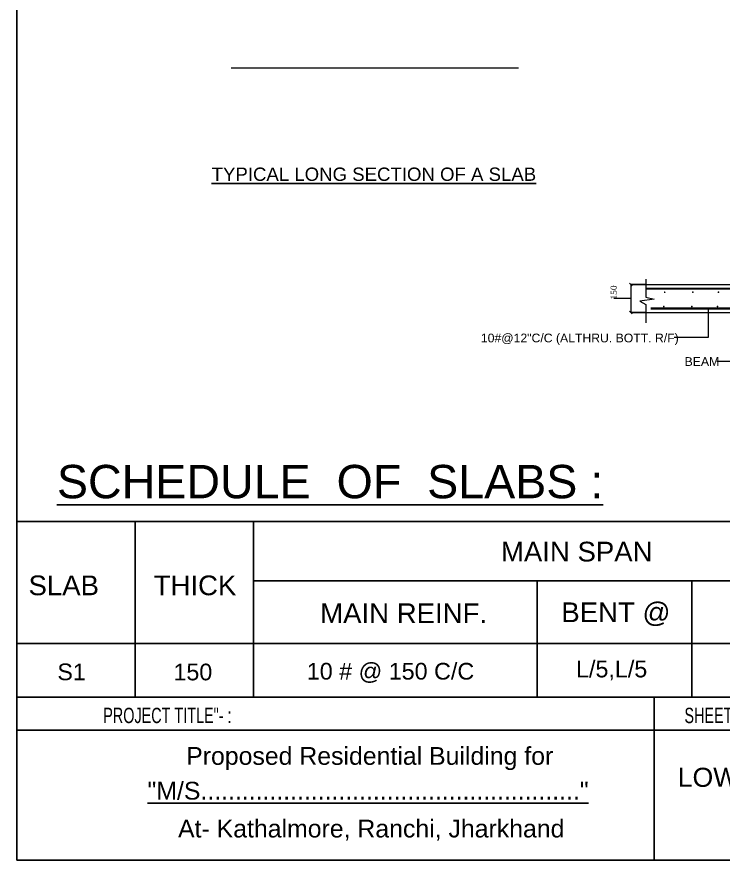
# Model space of a CAD drawing. Header units: inches. Extents: x -13956017 to 293115509, y -946740 to -305538.
# Drawn here: x 1188494 to 1189518, y -922016 to -920794 of the extents above; entities that cross this region are included whole.
import ezdxf
from ezdxf.enums import TextEntityAlignment as Align

# ---------------------------------------------------------------- set-up
doc = ezdxf.new("R2010")
doc.units = ezdxf.units.IN
doc.header["$LTSCALE"] = 6
doc.header["$PDMODE"] = 2
for name, color, linetype, lineweight in [('BEAM', 240, 'Continuous', 40), ('DIM 1', 10, 'Continuous', 15), ('GRID', 8, 'Continuous', 15), ('line2', 2, 'Continuous', 9), ('REINF', 5, 'Continuous', 30), ('TEX', 250, 'Continuous', 30), ('W', 250, 'Continuous', 5), ('wall', 7, 'Continuous', 30), ('wall high', 7, 'Continuous', 30)]:
    doc.layers.add(name, color=color, linetype=linetype, lineweight=lineweight)
for name, color, linetype in [('DIM', 7, 'Continuous'), ('FOUNDATION DIM', 4, 'Continuous'), ('WAL', 7, 'Continuous')]:
    doc.layers.add(name, color=color, linetype=linetype)
doc.styles.add('A', font='arial.ttf')
doc.styles.add('ARI', font='arial.ttf')
doc.styles.add('ISOCP', font='arial.ttf', dxfattribs={"height": 12})
doc.styles.add('style2', font='eurr____.ttf')
doc.styles.add('style3', font='times.ttf')
doc.dimstyles.new('DIM-2', dxfattribs={"dimscale": 0, "dimtxt": 9, "dimasz": 4, "dimexe": 0, "dimexo": 0, "dimgap": 0, "dimtad": 0, "dimdec": 0, "dimzin": 9, "dimdsep": 46, "dimlunit": 3, "dimtxsty": 'style3', "dimblk": 'OBLIQUE', "dimcen": 0.09, "dimclrd": 1, "dimclre": 1, "dimclrt": 3, "dimadec": 1, "dimazin": 0, "dimtm": 1e-09, "dimtfac": 1, "dimtdec": 0, "dimtmove": 0, "dimatfit": 3, "dimfxl": 1, "dimtolj": 1, "dimtzin": 0, "dimlwd": -1, "dimarcsym": 0})

# ---------------------------------------------------------------- blocks, each defined once
blk = doc.blocks.new('_Oblique')
at = {"layer": 'DIM', "color": 0, "lineweight": -2}
blk.add_line((-0.5, -0.5), (0.5, 0.5), dxfattribs=at)
blk = doc.blocks.new('*D379')
at = {"layer": 'Defpoints', "color": 0, "linetype": 'Continuous', "transparency": 16777216}
for p in [(1189405.5, -921182), (1189383.9, -921222.6), (1189405.5, -921222.6)]:
    blk.add_point(p, dxfattribs=at)
at = {"layer": 'GRID', "color": 1, "linetype": 'Continuous', "lineweight": -2, "transparency": 16777216}
for p, q in [((1189405.5, -921182), (1189383.9, -921182)), ((1189405.5, -921222.6), (1189383.9, -921222.6))]:
    blk.add_line(p, q, dxfattribs=at)
at = {"layer": 'GRID', "color": 1, "linetype": 'Continuous', "transparency": 16777216}
for p, q in [((1189383.9, -921182), (1189383.9, -921222.6)), ((1189383.9, -921202.3), (1189358.9, -921202.3))]:
    blk.add_line(p, q, dxfattribs=at)
at = {"layer": 'GRID', "color": 1, "linetype": 'Continuous', "transparency": 16777216, "xscale": 4, "yscale": 4, "zscale": 4}
for p, rotation in [((1189383.9, -921182), 90), ((1189383.9, -921222.6), 270)]:
    blk.add_blockref('_Oblique', p, dxfattribs=dict(at, rotation=rotation))
at = {"layer": 'GRID', "color": 3, "linetype": 'Continuous', "transparency": 16777216, "insert": (1189358.9, -921193.4), "char_height": 9, "attachment_point": 5, "rotation": 90, "style": 'style3'}
blk.add_mtext('\\A1;150', dxfattribs=at)

msp = doc.modelspace()

# ---------------------------------------------------------------- linework, layer by layer
for p, q in [((1188493.9, -921525.5, 2838.7), (1188493.9, -921779.8, 2838.7)), ((1188493.9, -921525.5, 2838.7), (1191405.8, -921525.5, 2838.7)), ((1188493.9, -921525.5, 2838.7), (1188665.5, -921525.5, 2838.7)), ((1188665.5, -921525.5, 2838.7), (1188665.5, -921779.8, 2838.7)), ((1188837, -921525.5, 2838.7), (1188837, -921779.8, 2838.7)), ((1188837, -921525.5, 2838.7), (1189834.9, -921525.5, 2838.7)), ((1188837, -921611.3, 2838.7), (1190729.2, -921611.3, 2838.7)), ((1189247.9, -921611.3, 2838.7), (1189247.9, -921779.8, 2838.7)), ((1189247.9, -921611.3, 2838.7), (1189247.9, -921779.8, 2838.7)), ((1189472.2, -921611.3, 2838.7), (1189472.2, -921779.8, 2838.7)), ((1188493.9, -921616.2, 2838.7), (1188493.9, -921779.8, 2838.7)), ((1188665.5, -921616.2, 2838.7), (1188665.5, -921779.8, 2838.7)), ((1188837, -921616.2, 2838.7), (1188837, -921779.8, 2838.7)), ((1188493.9, -921701.8, 2838.7), (1191405.8, -921701.8, 2838.7)), ((1189247.9, -921701.9, 2838.7), (1189247.9, -921701.8, 2838.7)), ((1188493.9, -921779.8, 2838.7), (1191405.8, -921779.8, 2838.7))]:
    msp.add_line(p, q)
at = {"layer": 'BEAM', "color": 2, "lineweight": 9}
msp.add_line((1188804.3, -920868.1), (1189221, -920868.1), dxfattribs=at)
at = {"layer": 'BEAM', "color": 5, "const_width": 1.22}
for points in [[(1189432.2, -921193.1, 1), (1189433.4, -921193.1, 1)], [(1189473, -921193.1, 1), (1189474.2, -921193.1, 1)], [(1189510.1, -921193.1, 1), (1189511.4, -921193.1, 1)], [(1189430.8, -921213.7, 1), (1189432, -921213.7, 1)], [(1189471.6, -921213.7, 1), (1189472.8, -921213.7, 1)], [(1189508.7, -921213.7, 1), (1189509.9, -921213.7, 1)]]:
    msp.add_lwpolyline(points, format="xyb", close=True, dxfattribs=at)
at = {"layer": 'DIM 1', "ltscale": 0.3}
msp.add_lwpolyline([(1189405.5, -921174.3), (1189405.5, -921200.1), (1189417.5, -921202.9), (1189396.8, -921205.8), (1189405.5, -921210.7), (1189405.5, -921237.4)], dxfattribs=at)
at = {"layer": 'line2'}
for p, q in [((1189405.5, -921182), (1190402.9, -921182)), ((1189405.5, -921222.6), (1189544.9, -921222.6))]:
    msp.add_line(p, q, dxfattribs=at)
at = {"layer": 'REINF', "ltscale": 30}
for p, q in [((1189405.5, -921187.8), (1189738.1, -921187.8)), ((1189412.5, -921216.6), (1190402.9, -921216.6))]:
    msp.add_line(p, q, dxfattribs=at)
at = {"layer": 'REINF'}
msp.add_line((1189612.6, -921216.6), (1189412.5, -921216.6), dxfattribs=at)
at = {"layer": 'TEX', "lineweight": 25, "ltscale": 0.3, "elevation": 2838.7}
msp.add_lwpolyline([(1188493.9, -918352.9), (1191405.8, -918352.9), (1191405.8, -921525.5), (1188493.9, -921525.5)], close=True, dxfattribs=at)
at = {"layer": 'W', "lineweight": 5, "ltscale": 20}
msp.add_line((1188493.9, -921779.8, 2838.7), (1189388.8, -921779.8, 2838.7), dxfattribs=at)
at = {"layer": 'WAL', "color": 250, "lineweight": 9, "ltscale": 100, "elevation": 2838.7}
msp.add_lwpolyline([(1188493.9, -921779.8), (1191405.8, -921779.8), (1191405.8, -922015.9), (1188493.9, -922015.9)], close=True, dxfattribs=at)
at = {"layer": 'wall high', "lineweight": 25}
for p, q in [((1188493.9, -921779.8, 2838.7), (1190814.4, -921779.8, 2838.7)), ((1188493.9, -921779.8, 2838.7), (1190814.4, -921779.8, 2838.7)), ((1188493.9, -921779.8, 2838.7), (1190814.4, -921779.8, 2838.7)), ((1188493.9, -921779.8, 2838.7), (1190814.4, -921779.8, 2838.7)), ((1188493.9, -921779.8, 2838.7), (1188493.9, -922015.9, 2838.7)), ((1190814.4, -921779.8, 2838.7), (1188493.9, -921779.8, 2838.7)), ((1189417.5, -921779.8, 2838.7), (1189417.5, -922015.9, 2838.7)), ((1188493.9, -921827.4, 2838.7), (1188676.1, -921827.4, 2838.7)), ((1188676.1, -921827.4, 2838.7), (1190324.1, -921827.4, 2838.7)), ((1188493.9, -922015.9, 2838.7), (1190814.4, -922015.9, 2838.7))]:
    msp.add_line(p, q, dxfattribs=at)
at = {"layer": 'wall high', "lineweight": 25, "elevation": 2838.7}
msp.add_lwpolyline([(1188493.9, -922015.9), (1190814.4, -922015.9), (1190814.4, -921779.8), (1188493.9, -921779.8)], close=True, dxfattribs=at)

# ---------------------------------------------------------------- texts
at = {"style": 'A'}
for s, height, p in [('%%uSCHEDULE  OF  SLABS :', 48.342, (1188552, -921491.6, 2838.7)), ('MAIN SPAN', 28.59, (1189195.5, -921583.2, 2838.7)), ('SLAB', 28.59, (1188510.8, -921632.1, 2838.7)), ('THICK', 28.59, (1188692.2, -921632.1, 2838.7)), ('MAIN REINF.', 28.594, (1188933.5, -921672.5, 2838.7)), ('BENT @', 28.59, (1189283, -921671.1, 2838.7)), ('S1', 24.17, (1188552.6, -921755.2, 2838.7)), ('150', 24.17, (1188720.8, -921755.4, 2838.7)), ('10 # @ 150 C/C', 24.171, (1188914.1, -921754.3, 2838.7)), ('L/5,L/5', 24.17, (1189304.3, -921751.1, 2838.7))]:
    msp.add_text(s, height=height, dxfattribs=at).set_placement(p)
at = {"layer": 'FOUNDATION DIM', "color": 3, "style": 'ISOCP'}
for s, height, p in [('10#@12"C/C (ALTHRU. BOTT. R/F)', 12.666, (1189166.4, -921265.7)), ('BEAM', 12.67, (1189461.7, -921299.8))]:
    msp.add_text(s, height=height, dxfattribs=at).set_placement(p)
at = {"layer": 'FOUNDATION DIM', "color": 3, "insert": (1188657.5, -921012.4), "char_height": 19.298, "width": 705.74, "attachment_point": 1, "style": 'ISOCP'}
msp.add_mtext('\\pi118.69725;{\\LTYPICAL LONG SECTION OF A SLAB}', dxfattribs=at)
at = {"layer": 'wall', "style": 'ARI'}
for s, p in [('Proposed Residential Building for', (1189005.3, -921864.9, 2838.7)), ('At- Kathalmore, Ranchi, Jharkhand', (1189007.5, -921970.2, 2838.7))]:
    msp.add_text(s, height=25.759, rotation=0.0024, dxfattribs=at).set_placement(p, align=Align.MIDDLE_CENTER)
at = {"layer": 'wall high', "lineweight": 25, "style": 'style2', "width": 0.7}
for s, p in [('PROJECT TITLE"- :', (1188619.1, -921817.4, 2838.7)), ('SHEET TITLE"-', (1189461.4, -921817.4, 2838.7))]:
    msp.add_text(s, height=22.287, rotation=360, dxfattribs=at).set_placement(p)
at = {"layer": 'wall high', "lineweight": 25, "style": 'ARI'}
msp.add_text('LOWER GROUND FLOOR ROOF SLAB PLAN', height=27.612, rotation=0.0024, dxfattribs=at).set_placement((1189451.7, -921909.7, 2950.1))
msp.add_text('%%U"M/S......................................................."', height=25.759, rotation=0.0024, dxfattribs=at).set_placement((1189002.9, -921915.3, 2838.7), align=Align.MIDDLE_CENTER)

# ---------------------------------------------------------------- dimensions: what is measured, and where the dimension line sits
at = {"layer": 'GRID', "color": 7, "linetype": 'Continuous'}
dim = msp.add_linear_dim(base=(1189383.9, -921222.6), p1=(1189405.5, -921182), p2=(1189405.5, -921222.6), angle=90, text='150', dimstyle='DIM-2', override={"dimscale": 1, "dimtmove": 1}, dxfattribs=at)
dim.commit()
dim.dimension.update_dxf_attribs({"geometry": '*D379', "text_midpoint": (1189358.9, -921202.3), "dimtype": 128})

# ---------------------------------------------------------------- leaders
at = {"layer": 'GRID', "color": 1, "linetype": 'Continuous'}
for points in [[(1189495.7, -921216.6), (1189495.7, -921258.5), (1189446.6, -921258.5)], [(1189564.2, -921293.6), (1189508.6, -921293.6)]]:
    msp.add_leader(points, dimstyle='DIM-2', override={"dimscale": 1}, dxfattribs=at)

doc.saveas('drawing.dxf')
